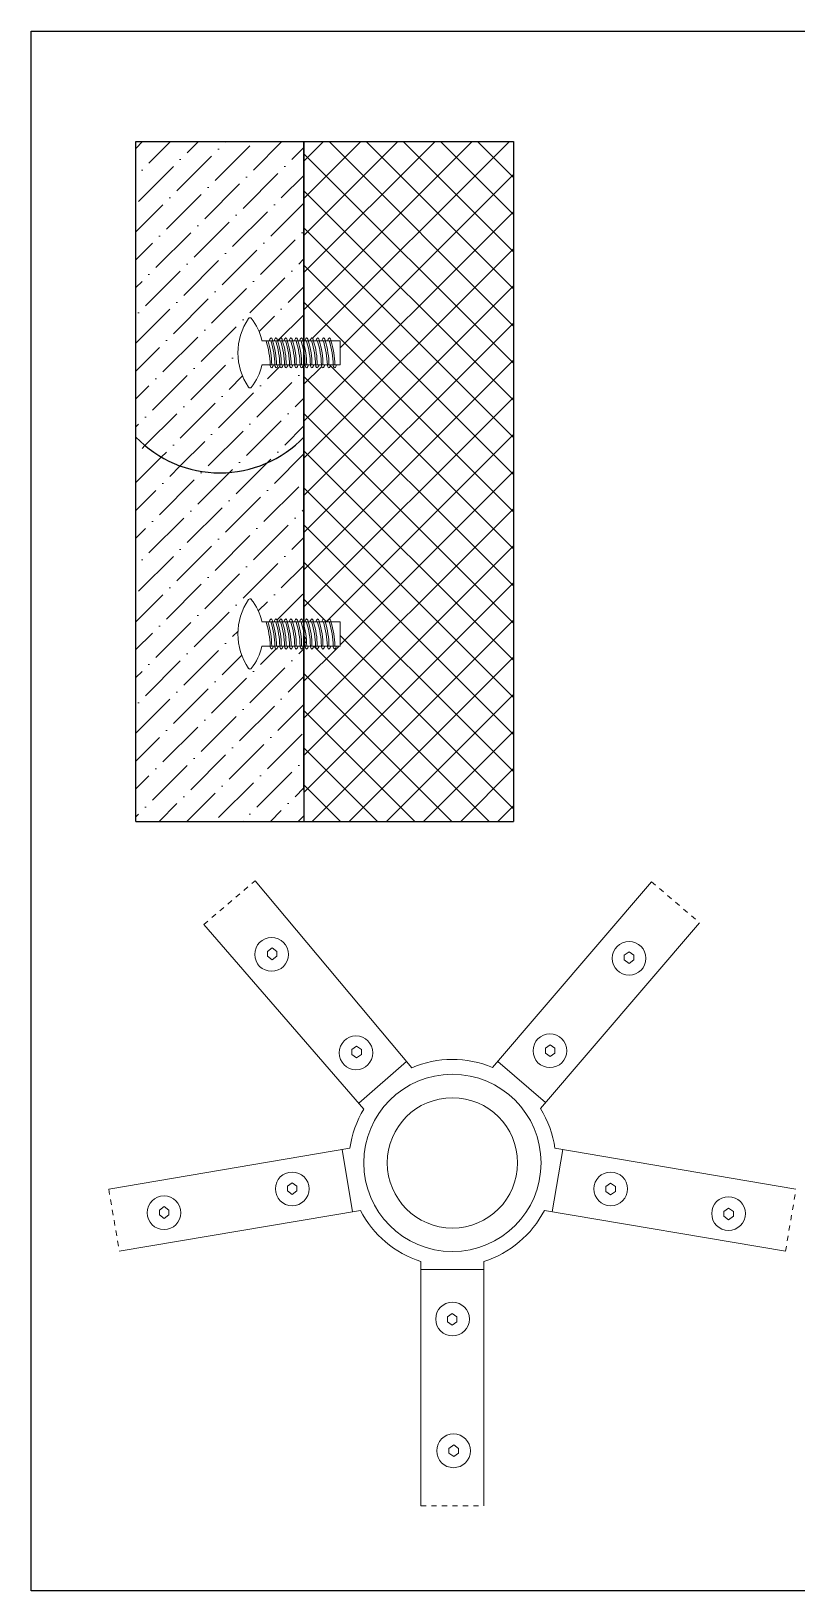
# Model space of a CAD drawing. Header units: centimetres. Extents: x -239 to 1959, y -161 to 626.
# Drawn here: x 113.87 to 128.45, y 596.29 to 625.99 of the extents above; entities that cross this region are included whole.
import ezdxf

# ---------------------------------------------------------------- set-up
doc = ezdxf.new("R2010")
doc.units = ezdxf.units.CM
doc.header["$MEASUREMENT"] = 0
doc.linetypes.add('HIDDEN', pattern=[0.375, 0.25, -0.125])
for name, color, linetype, lineweight in [('dettagli', 4, 'Continuous', 13), ('linee prospetti', 1, 'Continuous', 18), ('linee sezioni', 3, 'Continuous', 25), ('trame', 6, 'Continuous', 9)]:
    doc.layers.add(name, color=color, linetype=linetype, lineweight=lineweight)
pattern_1 = [(45, (20.52213, -51.2329), (0.19887378, 0.72920387), [0.9375, -0.1875, 0, -0.1875])]

msp = doc.modelspace()

# ---------------------------------------------------------------- hatches: boundary and pattern name
at = {"layer": 'trame'}
h = msp.add_hatch(dxfattribs=at)
h.set_pattern_fill('ANSI36', color=256, scale=3)
h.set_pattern_definition(pattern_1)
h.paths.add_polyline_path([(119.06491, 623.88949), (115.86515, 623.88949), (115.86541, 618.26203, 0.42586031), (119.06491, 618.26255), (119.06491, 619.63667), (119.05472, 619.63667, -0.17312761), (119.02063, 619.57895, -0.27328115), (118.99109, 619.63667), (118.95267, 619.63667, -0.17312761), (118.91857, 619.57895, -0.27328115), (118.88904, 619.63667), (118.85403, 619.63667, -0.17312761), (118.81993, 619.57895, -0.27328115), (118.7904, 619.63667), (118.7603, 619.63667, -0.17312761), (118.72621, 619.57895, -0.27328115), (118.69667, 619.63667), (118.66658, 619.63667, -0.17312761), (118.63248, 619.57895, -0.27328115), (118.60295, 619.63667), (118.57494, 619.63667, -0.17312761), (118.54084, 619.57895, -0.27328115), (118.51131, 619.63667), (118.48434, 619.63667, -0.17312761), (118.45024, 619.57895, -0.27328115), (118.4207, 619.63667), (118.26556, 619.63667, -0.11222479), (118.06434, 619.21227, -0.54156758), (118.00783, 619.21386, -0.30413097), (118.00783, 620.52029, -0.54156758), (118.06434, 620.52187, -0.11222479), (118.26556, 620.09747), (118.40522, 620.09747, -0.17312761), (118.43931, 620.15519, -0.27328115), (118.46885, 620.09747), (118.49686, 620.09747, -0.17312761), (118.53096, 620.15519, -0.27328115), (118.56049, 620.09747), (118.59058, 620.09747, -0.17312761), (118.62468, 620.15519, -0.27328115), (118.65422, 620.09747), (118.68431, 620.09747, -0.17312761), (118.7184, 620.15519, -0.27328115), (118.74794, 620.09747), (118.78295, 620.09747, -0.17312761), (118.81705, 620.15519, -0.27328115), (118.84658, 620.09747), (118.88501, 620.09747, -0.17312761), (118.9191, 620.15519, -0.27328115), (118.94864, 620.09747), (118.98081, 620.09747, -0.17312761), (119.01491, 620.15519, -0.25706424), (119.04456, 620.10133)])
h = msp.add_hatch(dxfattribs=at)
h.set_pattern_fill('ANSI37', color=256, scale=4)
h.set_pattern_definition([(45, (464.205, 646.9216), (-0.3535534, 0.3535534), []), (135, (464.205, 646.9216), (-0.3535534, -0.3535534), [])])
h.paths.add_polyline_path([(119.75635, 620.09747), (119.57832, 620.09747, -0.08106433), (119.65031, 619.63667), (119.75635, 619.63667)], flags=16)
h.paths.add_polyline_path([(119.54446, 620.09747), (119.46752, 620.09747, -0.08106433), (119.53951, 619.63667), (119.62078, 619.63667, 0.0718264)], flags=16)
h.paths.add_polyline_path([(119.43367, 620.09747), (119.35519, 620.09747, -0.08106433), (119.42718, 619.63667), (119.50998, 619.63667, 0.0718264)], flags=16)
h.paths.add_polyline_path([(119.32133, 620.09747), (119.24439, 620.09747, -0.08106433), (119.31638, 619.63667), (119.39765, 619.63667, 0.0718264)], flags=16)
h.paths.add_polyline_path([(119.21053, 620.09747), (119.14442, 620.09747, -0.08106433), (119.21641, 619.63667), (119.28685, 619.63667, 0.0718264)], flags=16)
h.paths.add_polyline_path([(119.11056, 620.09747), (119.06491, 620.09747), (119.06491, 620.02942, -0.06872329), (119.11644, 619.63667), (119.18687, 619.63667, 0.0718264)], flags=16)
h.paths.add_polyline_path([(119.14442, 620.09747), (119.11056, 620.09747, -0.0718264), (119.18687, 619.63667), (119.21641, 619.63667, 0.08106433)], flags=16)
h.paths.add_polyline_path([(119.24439, 620.09747), (119.21053, 620.09747, -0.0718264), (119.28685, 619.63667), (119.31638, 619.63667, 0.08106433)], flags=16)
h.paths.add_polyline_path([(119.35519, 620.09747), (119.32133, 620.09747, -0.0718264), (119.39765, 619.63667), (119.42718, 619.63667, 0.08106433)], flags=16)
h.paths.add_polyline_path([(119.46752, 620.09747), (119.43367, 620.09747, -0.0718264), (119.50998, 619.63667), (119.53951, 619.63667, 0.08106433)], flags=16)
h.paths.add_polyline_path([(119.57832, 620.09747), (119.54446, 620.09747, -0.0718264), (119.62078, 619.63667), (119.65031, 619.63667, 0.08106433)], flags=16)
h.paths.add_polyline_path([(119.54879, 620.15519, 0.17312761), (119.51469, 620.09747), (119.57832, 620.09747, 0.27328115)], flags=16)
h.paths.add_polyline_path([(119.21485, 620.15519, 0.17312761), (119.18076, 620.09747), (119.24439, 620.09747, 0.27328115)], flags=16)
h.paths.add_polyline_path([(119.2505, 619.63667), (119.18687, 619.63667, 0.27328115), (119.21641, 619.57895, 0.17312761)], flags=16)
h.paths.add_polyline_path([(119.46128, 619.63667), (119.39765, 619.63667, 0.27328115), (119.42718, 619.57895, 0.17312761)], flags=16)
h.paths.add_polyline_path([(119.06491, 620.02942), (119.06491, 619.87208, -0.03621997), (119.0869, 619.63667), (119.11644, 619.63667, 0.06872329)], flags=0)
h.paths.add_polyline_path([(119.75635, 614.7448), (119.57832, 614.7448, -0.08106433), (119.65031, 614.284), (119.75635, 614.284)], flags=16)
h.paths.add_polyline_path([(119.54446, 614.7448), (119.46752, 614.7448, -0.08106433), (119.53951, 614.284), (119.62078, 614.284, 0.0718264)], flags=16)
h.paths.add_polyline_path([(119.57832, 614.7448), (119.54446, 614.7448, -0.0718264), (119.62078, 614.284), (119.65031, 614.284, 0.08106433)], flags=16)
h.paths.add_polyline_path([(119.46752, 614.7448), (119.43367, 614.7448, -0.0718264), (119.50998, 614.284), (119.53951, 614.284, 0.08106433)], flags=16)
h.paths.add_polyline_path([(119.43367, 614.7448), (119.35519, 614.7448, -0.08106433), (119.42718, 614.284), (119.50998, 614.284, 0.0718264)], flags=16)
h.paths.add_polyline_path([(119.35519, 614.7448), (119.32133, 614.7448, -0.0718264), (119.39765, 614.284), (119.42718, 614.284, 0.08106433)], flags=16)
h.paths.add_polyline_path([(119.32133, 614.7448), (119.24439, 614.7448, -0.08106433), (119.31638, 614.284), (119.39765, 614.284, 0.0718264)], flags=16)
h.paths.add_polyline_path([(119.24439, 614.7448), (119.21053, 614.7448, -0.0718264), (119.28685, 614.284), (119.31638, 614.284, 0.08106433)], flags=16)
h.paths.add_polyline_path([(119.21053, 614.7448), (119.14442, 614.7448, -0.08106433), (119.21641, 614.284), (119.28685, 614.284, 0.0718264)], flags=16)
h.paths.add_polyline_path([(119.14442, 614.7448), (119.11056, 614.7448, -0.0718264), (119.18687, 614.284), (119.21641, 614.284, 0.08106433)], flags=16)
h.paths.add_polyline_path([(119.11056, 614.7448), (119.06491, 614.7448), (119.06491, 614.67675, -0.06872329), (119.11644, 614.284), (119.18687, 614.284, 0.0718264)], flags=16)
h.paths.add_polyline_path([(119.06491, 614.67675), (119.06491, 614.51942, -0.03621997), (119.0869, 614.284), (119.11644, 614.284, 0.06872329)], flags=0)
h.paths.add_polyline_path([(119.2505, 614.284), (119.18687, 614.284, 0.27328115), (119.21641, 614.22628, 0.17312761)], flags=16)
h.paths.add_polyline_path([(119.57361, 614.284), (119.50998, 614.284, 0.27328115), (119.53951, 614.22628, 0.17312761)], flags=16)
h.paths.add_polyline_path([(119.32565, 614.80253, 0.17312761), (119.29156, 614.7448), (119.35519, 614.7448, 0.27328115)], flags=16)
h.paths.add_polyline_path([(119.11488, 614.80253, 0.17312761), (119.08079, 614.7448), (119.14442, 614.7448, 0.27328115)], flags=16)
h.paths.add_polyline_path([(119.06491, 610.94303), (123.05475, 610.94303), (123.05475, 623.88949), (119.06491, 623.88949)])
h = msp.add_hatch(dxfattribs=at)
h.set_pattern_fill('ANSI36', color=256, scale=3)
h.set_pattern_definition(pattern_1)
h.paths.add_polyline_path([(118.00783, 615.16762, -0.54156758), (118.06434, 615.16921, -0.11222479), (118.26556, 614.7448), (118.40522, 614.7448, -0.17312761), (118.43931, 614.80253, -0.27328115), (118.46885, 614.7448), (118.49686, 614.7448, -0.17312761), (118.53096, 614.80253, -0.27328115), (118.56049, 614.7448), (118.59058, 614.7448, -0.17312761), (118.62468, 614.80253, -0.27328115), (118.65422, 614.7448), (118.68431, 614.7448, -0.17312761), (118.7184, 614.80253, -0.27328115), (118.74794, 614.7448), (118.78295, 614.7448, -0.17312761), (118.81705, 614.80253, -0.27328115), (118.84658, 614.7448), (118.88501, 614.7448, -0.17312761), (118.9191, 614.80253, -0.27328115), (118.94864, 614.7448), (118.98081, 614.7448, -0.17312761), (119.01491, 614.80253, -0.25706424), (119.04456, 614.74866), (119.05236, 618.24959, -0.42345998), (115.86541, 618.26203), (115.86576, 610.94303), (119.06491, 610.94303), (119.06491, 614.284), (119.05472, 614.284, -0.17312761), (119.02063, 614.22628, -0.27328115), (118.99109, 614.284), (118.95267, 614.284, -0.17312761), (118.91857, 614.22628, -0.27328115), (118.88904, 614.284), (118.85403, 614.284, -0.17312761), (118.81993, 614.22628, -0.27328115), (118.7904, 614.284), (118.7603, 614.284, -0.17312761), (118.72621, 614.22628, -0.27328115), (118.69667, 614.284), (118.66658, 614.284, -0.17312761), (118.63248, 614.22628, -0.27328115), (118.60295, 614.284), (118.57494, 614.284, -0.17312761), (118.54084, 614.22628, -0.27328115), (118.51131, 614.284), (118.48434, 614.284, -0.17312761), (118.45024, 614.22628, -0.27328115), (118.4207, 614.284), (118.26556, 614.284, -0.11222479), (118.06434, 613.8596, -0.54156758), (118.00783, 613.86119, -0.30413097)])

# ---------------------------------------------------------------- linework, layer by layer
at = {"color": 3}
msp.add_lwpolyline([(113.87285, 596.2922), (113.87285, 625.9922), (155.87285, 625.9922), (155.87285, 596.2922)], close=True, dxfattribs=at)
at = {"layer": 'dettagli'}
for points in [[(118.2648, 620.09747), (119.75635, 620.09747), (119.75635, 619.63667), (118.2648, 619.63667)], [(118.2648, 614.7448), (119.75635, 614.7448), (119.75635, 614.284), (118.2648, 614.284)], [(118.36889, 608.46628), (118.45889, 608.53378), (118.54889, 608.46628), (118.54889, 608.37628), (118.45889, 608.30878), (118.36889, 608.37628), (118.36889, 608.46628)], [(125.16285, 608.39486), (125.25285, 608.46236), (125.34285, 608.39486), (125.34285, 608.30486), (125.25285, 608.23736), (125.16285, 608.30486), (125.16285, 608.39486)], [(119.97793, 606.59818), (120.06793, 606.66568), (120.15793, 606.59818), (120.15793, 606.50818), (120.06793, 606.44068), (119.97793, 606.50818), (119.97793, 606.59818)], [(123.66017, 606.62327), (123.75017, 606.69077), (123.84017, 606.62327), (123.84017, 606.53327), (123.75017, 606.46577), (123.66017, 606.53327), (123.66017, 606.62327)], [(118.75174, 603.99585), (118.84174, 604.06335), (118.93174, 603.99585), (118.93174, 603.90585), (118.84174, 603.83835), (118.75174, 603.90585), (118.75174, 603.99585)], [(124.81233, 603.98918), (124.90233, 604.05668), (124.99233, 603.98918), (124.99233, 603.89918), (124.90233, 603.83168), (124.81233, 603.89918), (124.81233, 603.98918)], [(116.31221, 603.54034), (116.40221, 603.60784), (116.49221, 603.54034), (116.49221, 603.45034), (116.40221, 603.38284), (116.31221, 603.45034), (116.31221, 603.54034)], [(127.05812, 603.51441), (127.14812, 603.58191), (127.23812, 603.51441), (127.23812, 603.42441), (127.14812, 603.35691), (127.05812, 603.42441), (127.05812, 603.51441)], [(121.79727, 601.50724), (121.88727, 601.57474), (121.97727, 601.50724), (121.97727, 601.41724), (121.88727, 601.34974), (121.79727, 601.41724), (121.79727, 601.50724)], [(121.82457, 599.00463), (121.91457, 599.07213), (122.00457, 599.00463), (122.00457, 598.91463), (121.91457, 598.84713), (121.82457, 598.91463), (121.82457, 599.00463)]]:
    msp.add_lwpolyline(points, dxfattribs=at)
for centre in [(118.44847, 608.41096), (125.25395, 608.33658), (120.05528, 606.53711), (123.74664, 606.57674), (118.84154, 603.94595), (124.9041, 603.94595), (116.40079, 603.49147), (127.14698, 603.47585), (121.89322, 601.46791), (121.91246, 598.95831)]:
    msp.add_circle(centre, 0.32117, dxfattribs=at)
for centre, radius, start, end in [((118.98241, 619.86707), 1.17324, 146.030367, 213.969633), ((118.03661, 620.50265), 0.03375, 34.732956, 148.487111), ((117.23143, 619.86707), 1.05949, 12.748821, 38.399163), ((118.50312, 620.07857), 0.09971, 129.787118, 169.075599), ((118.40522, 620.10133), 0.06375, 356.527581, 57.666191), ((118.59476, 620.07857), 0.09971, 129.787118, 169.075599), ((118.49686, 620.10133), 0.06375, 356.527581, 57.666191), ((118.68849, 620.07857), 0.09971, 129.787118, 169.075599), ((118.59058, 620.10133), 0.06375, 356.527581, 57.666191), ((118.78221, 620.07857), 0.09971, 129.787118, 169.075599), ((118.68431, 620.10133), 0.06375, 356.527581, 57.666191), ((118.88085, 620.07857), 0.09971, 129.787118, 169.075599), ((118.78295, 620.10133), 0.06375, 356.527581, 57.666191), ((118.98291, 620.07857), 0.09971, 129.787118, 169.075599), ((118.88501, 620.10133), 0.06375, 356.527581, 57.666191), ((119.07872, 620.07857), 0.09971, 129.787118, 169.075599), ((118.98081, 620.10133), 0.06375, 356.527581, 57.666191), ((119.17869, 620.07857), 0.09971, 129.787118, 169.075599), ((119.08079, 620.10133), 0.06375, 356.527581, 57.666191), ((119.27866, 620.07857), 0.09971, 129.787118, 169.075599), ((119.18076, 620.10133), 0.06375, 356.527581, 57.666191), ((119.38946, 620.07857), 0.09971, 129.787118, 169.075599), ((119.29156, 620.10133), 0.06375, 356.527581, 57.666191), ((119.5018, 620.07857), 0.09971, 129.787118, 169.075599), ((119.40389, 620.10133), 0.06375, 356.527581, 57.666191), ((119.6126, 620.07857), 0.09971, 129.787118, 169.075599), ((119.51469, 620.10133), 0.06375, 356.527581, 57.666191), ((116.78696, 619.60282), 1.6341, 1.186823, 17.620001), ((117.00249, 619.64651), 1.44778, 359.61062, 18.14866), ((116.87756, 619.60282), 1.6341, 1.186823, 17.620001), ((117.09309, 619.64651), 1.44778, 359.61062, 18.14866), ((116.9692, 619.60282), 1.6341, 1.186823, 17.620001), ((117.18473, 619.64651), 1.44778, 359.61062, 18.14866), ((117.06292, 619.60282), 1.6341, 1.186823, 17.620001), ((117.27846, 619.64651), 1.44778, 359.61062, 18.14866), ((117.15665, 619.60282), 1.6341, 1.186823, 17.620001), ((117.37218, 619.64651), 1.44778, 359.61062, 18.14866), ((117.25529, 619.60282), 1.6341, 1.186823, 17.620001), ((117.47082, 619.64651), 1.44778, 359.61062, 18.14866), ((117.35734, 619.60282), 1.6341, 1.186823, 17.620001), ((117.57288, 619.64651), 1.44778, 359.61062, 18.14866), ((117.45315, 619.60282), 1.6341, 1.186823, 17.620001), ((117.66868, 619.64651), 1.44778, 359.61062, 18.14866), ((117.55312, 619.60282), 1.6341, 1.186823, 17.620001), ((117.76866, 619.64651), 1.44778, 359.61062, 18.14866), ((117.6531, 619.60282), 1.6341, 1.186823, 17.620001), ((117.86863, 619.64651), 1.44778, 359.61062, 18.14866), ((117.7639, 619.60282), 1.6341, 1.186823, 17.620001), ((117.97943, 619.64651), 1.44778, 359.61062, 18.14866), ((117.87623, 619.60282), 1.6341, 1.186823, 17.620001), ((118.09176, 619.64651), 1.44778, 359.61062, 18.14866), ((117.98703, 619.60282), 1.6341, 1.186823, 17.620001), ((118.20256, 619.64651), 1.44778, 359.61062, 18.14866), ((117.23143, 619.86707), 1.05949, 321.600837, 347.251179), ((118.48434, 619.63281), 0.06375, 176.527581, 237.666191), ((118.38643, 619.65557), 0.09971, 309.787118, 349.075599), ((118.57494, 619.63281), 0.06375, 176.527581, 237.666191), ((118.47703, 619.65557), 0.09971, 309.787118, 349.075599), ((118.66658, 619.63281), 0.06375, 176.527581, 237.666191), ((118.56867, 619.65557), 0.09971, 309.787118, 349.075599), ((118.7603, 619.63281), 0.06375, 176.527581, 237.666191), ((118.6624, 619.65557), 0.09971, 309.787118, 349.075599), ((118.85403, 619.63281), 0.06375, 176.527581, 237.666191), ((118.75612, 619.65557), 0.09971, 309.787118, 349.075599), ((118.95267, 619.63281), 0.06375, 176.527581, 237.666191), ((118.85476, 619.65557), 0.09971, 309.787118, 349.075599), ((119.05472, 619.63281), 0.06375, 176.527581, 237.666191), ((118.95682, 619.65557), 0.09971, 309.787118, 349.075599), ((119.15053, 619.63281), 0.06375, 176.527581, 237.666191), ((119.05263, 619.65557), 0.09971, 309.787118, 349.075599), ((119.2505, 619.63281), 0.06375, 176.527581, 237.666191), ((119.1526, 619.65557), 0.09971, 309.787118, 349.075599), ((119.35048, 619.63281), 0.06375, 176.527581, 237.666191), ((119.25257, 619.65557), 0.09971, 309.787118, 349.075599), ((119.46128, 619.63281), 0.06375, 176.527581, 237.666191), ((119.36337, 619.65557), 0.09971, 309.787118, 349.075599), ((119.57361, 619.63281), 0.06375, 176.527581, 237.666191), ((119.4757, 619.65557), 0.09971, 309.787118, 349.075599), ((119.68441, 619.63281), 0.06375, 176.527581, 237.666191), ((119.5865, 619.65557), 0.09971, 309.787118, 349.075599), ((118.03661, 619.2315), 0.03375, 211.512889, 325.267044), ((118.98241, 614.5144), 1.17324, 146.030367, 213.969633), ((118.03661, 615.14998), 0.03375, 34.732956, 148.487111), ((117.23143, 614.5144), 1.05949, 12.748821, 38.399163), ((118.50312, 614.72591), 0.09971, 129.787118, 169.075599), ((118.40522, 614.74866), 0.06375, 356.527581, 57.666191), ((118.59476, 614.72591), 0.09971, 129.787118, 169.075599), ((118.49686, 614.74866), 0.06375, 356.527581, 57.666191), ((118.68849, 614.72591), 0.09971, 129.787118, 169.075599), ((118.59058, 614.74866), 0.06375, 356.527581, 57.666191), ((118.78221, 614.72591), 0.09971, 129.787118, 169.075599), ((118.68431, 614.74866), 0.06375, 356.527581, 57.666191), ((118.88085, 614.72591), 0.09971, 129.787118, 169.075599), ((118.78295, 614.74866), 0.06375, 356.527581, 57.666191), ((118.98291, 614.72591), 0.09971, 129.787118, 169.075599), ((118.88501, 614.74866), 0.06375, 356.527581, 57.666191), ((119.07872, 614.72591), 0.09971, 129.787118, 169.075599), ((118.98081, 614.74866), 0.06375, 356.527581, 57.666191), ((119.17869, 614.72591), 0.09971, 129.787118, 169.075599), ((119.08079, 614.74866), 0.06375, 356.527581, 57.666191), ((119.27866, 614.72591), 0.09971, 129.787118, 169.075599), ((119.18076, 614.74866), 0.06375, 356.527581, 57.666191), ((119.38946, 614.72591), 0.09971, 129.787118, 169.075599), ((119.29156, 614.74866), 0.06375, 356.527581, 57.666191), ((119.5018, 614.72591), 0.09971, 129.787118, 169.075599), ((119.40389, 614.74866), 0.06375, 356.527581, 57.666191), ((119.6126, 614.72591), 0.09971, 129.787118, 169.075599), ((119.51469, 614.74866), 0.06375, 356.527581, 57.666191), ((116.78696, 614.25016), 1.6341, 1.186823, 17.620001), ((117.00249, 614.29384), 1.44778, 359.61062, 18.14866), ((116.87756, 614.25016), 1.6341, 1.186823, 17.620001), ((117.09309, 614.29384), 1.44778, 359.61062, 18.14866), ((116.9692, 614.25016), 1.6341, 1.186823, 17.620001), ((117.18473, 614.29384), 1.44778, 359.61062, 18.14866), ((117.06292, 614.25016), 1.6341, 1.186823, 17.620001), ((117.27846, 614.29384), 1.44778, 359.61062, 18.14866), ((117.15665, 614.25016), 1.6341, 1.186823, 17.620001), ((117.37218, 614.29384), 1.44778, 359.61062, 18.14866), ((117.25529, 614.25016), 1.6341, 1.186823, 17.620001), ((117.47082, 614.29384), 1.44778, 359.61062, 18.14866), ((117.35734, 614.25016), 1.6341, 1.186823, 17.620001), ((117.57288, 614.29384), 1.44778, 359.61062, 18.14866), ((117.45315, 614.25016), 1.6341, 1.186823, 17.620001), ((117.66868, 614.29384), 1.44778, 359.61062, 18.14866), ((117.55312, 614.25016), 1.6341, 1.186823, 17.620001), ((117.76866, 614.29384), 1.44778, 359.61062, 18.14866), ((117.6531, 614.25016), 1.6341, 1.186823, 17.620001), ((117.86863, 614.29384), 1.44778, 359.61062, 18.14866), ((117.7639, 614.25016), 1.6341, 1.186823, 17.620001), ((117.97943, 614.29384), 1.44778, 359.61062, 18.14866), ((117.87623, 614.25016), 1.6341, 1.186823, 17.620001), ((118.09176, 614.29384), 1.44778, 359.61062, 18.14866), ((117.98703, 614.25016), 1.6341, 1.186823, 17.620001), ((118.20256, 614.29384), 1.44778, 359.61062, 18.14866), ((117.23143, 614.5144), 1.05949, 321.600837, 347.251179), ((118.48434, 614.28014), 0.06375, 176.527581, 237.666191), ((118.38643, 614.3029), 0.09971, 309.787118, 349.075599), ((118.57494, 614.28014), 0.06375, 176.527581, 237.666191), ((118.47703, 614.3029), 0.09971, 309.787118, 349.075599), ((118.66658, 614.28014), 0.06375, 176.527581, 237.666191), ((118.56867, 614.3029), 0.09971, 309.787118, 349.075599), ((118.7603, 614.28014), 0.06375, 176.527581, 237.666191), ((118.6624, 614.3029), 0.09971, 309.787118, 349.075599), ((118.85403, 614.28014), 0.06375, 176.527581, 237.666191), ((118.75612, 614.3029), 0.09971, 309.787118, 349.075599), ((118.95267, 614.28014), 0.06375, 176.527581, 237.666191), ((118.85476, 614.3029), 0.09971, 309.787118, 349.075599), ((119.05472, 614.28014), 0.06375, 176.527581, 237.666191), ((118.95682, 614.3029), 0.09971, 309.787118, 349.075599), ((119.15053, 614.28014), 0.06375, 176.527581, 237.666191), ((119.05263, 614.3029), 0.09971, 309.787118, 349.075599), ((119.2505, 614.28014), 0.06375, 176.527581, 237.666191), ((119.1526, 614.3029), 0.09971, 309.787118, 349.075599), ((119.35048, 614.28014), 0.06375, 176.527581, 237.666191), ((119.25257, 614.3029), 0.09971, 309.787118, 349.075599), ((119.46128, 614.28014), 0.06375, 176.527581, 237.666191), ((119.36337, 614.3029), 0.09971, 309.787118, 349.075599), ((119.57361, 614.28014), 0.06375, 176.527581, 237.666191), ((119.4757, 614.3029), 0.09971, 309.787118, 349.075599), ((119.68441, 614.28014), 0.06375, 176.527581, 237.666191), ((119.5865, 614.3029), 0.09971, 309.787118, 349.075599), ((118.03661, 613.87883), 0.03375, 211.512889, 325.267044)]:
    msp.add_arc(centre, radius, start, end, dxfattribs=at)
at = {"layer": 'linee prospetti', "linetype": 'HIDDEN', "ltscale": 0.05}
for p, q in [((117.15633, 608.98176), (118.13432, 609.81541)), ((125.68042, 609.79479), (126.59232, 609.01477)), ((115.34958, 603.94047), (115.55015, 602.75736)), ((128.23037, 602.75736), (128.43095, 603.94047)), ((121.29026, 597.90847), (122.49026, 597.90847))]:
    msp.add_line(p, q, dxfattribs=at)
at = {"layer": 'linee prospetti'}
for p, q in [((121.01887, 606.36991), (120.10835, 605.5791)), ((123.66417, 605.59154), (122.75227, 606.37156)), ((119.79094, 604.69342), (119.99151, 603.5103)), ((123.78902, 603.5103), (123.98959, 604.69342)), ((121.29026, 602.41343), (122.49026, 602.41343))]:
    msp.add_line(p, q, dxfattribs=at)
for points in [[(121.11643, 606.25337), (121.11643, 606.25337), (118.13432, 609.81541)], [(125.68042, 609.79479), (122.65461, 606.25739)], [(117.15633, 608.98176), (120.20681, 605.46562)], [(123.56651, 605.47737), (123.56651, 605.47737), (126.59232, 609.01477)], [(115.34958, 603.94047), (119.93906, 604.71853)], [(128.43095, 603.94047), (123.84147, 604.71853)], [(120.13963, 603.53542), (120.13963, 603.53542), (115.55015, 602.75736)], [(123.6409, 603.53542), (123.6409, 603.53542), (128.23037, 602.75736)], [(121.29026, 597.90847), (121.29026, 602.56343)], [(122.49026, 602.56343), (122.49026, 602.56343), (122.49026, 597.90847)]]:
    msp.add_lwpolyline(points, dxfattribs=at)
for radius in [1.68781, 1.24049]:
    msp.add_circle((121.89026, 604.44076), radius, dxfattribs=at)
for start, end in [(67.181105, 113.11851), (148.667738, 171.897896), (8.102104, 31.733044), (207.345957, 252.275969), (287.724031, 332.654043)]:
    msp.add_arc((121.89026, 604.44076), 1.97088, start, end, dxfattribs=at)
at = {"layer": 'linee sezioni'}
for p, q in [((115.86515, 623.88949), (123.05475, 623.88949)), ((115.86576, 610.94303), (123.05475, 610.94303))]:
    msp.add_line(p, q, dxfattribs=at)
for points in [[(115.86576, 610.94303), (115.86515, 623.88949)], [(119.06491, 623.88949), (119.06491, 610.94303)], [(119.06491, 611.55032), (119.06491, 623.88949)], [(119.06491, 623.88949), (119.06491, 610.94303)], [(123.05475, 623.88949), (123.05475, 610.94303)]]:
    msp.add_lwpolyline(points, dxfattribs=at)
msp.add_arc((117.46491, 619.79991), 2.21889, 223.856227, 316.143773, dxfattribs=at)

doc.saveas('drawing.dxf')
